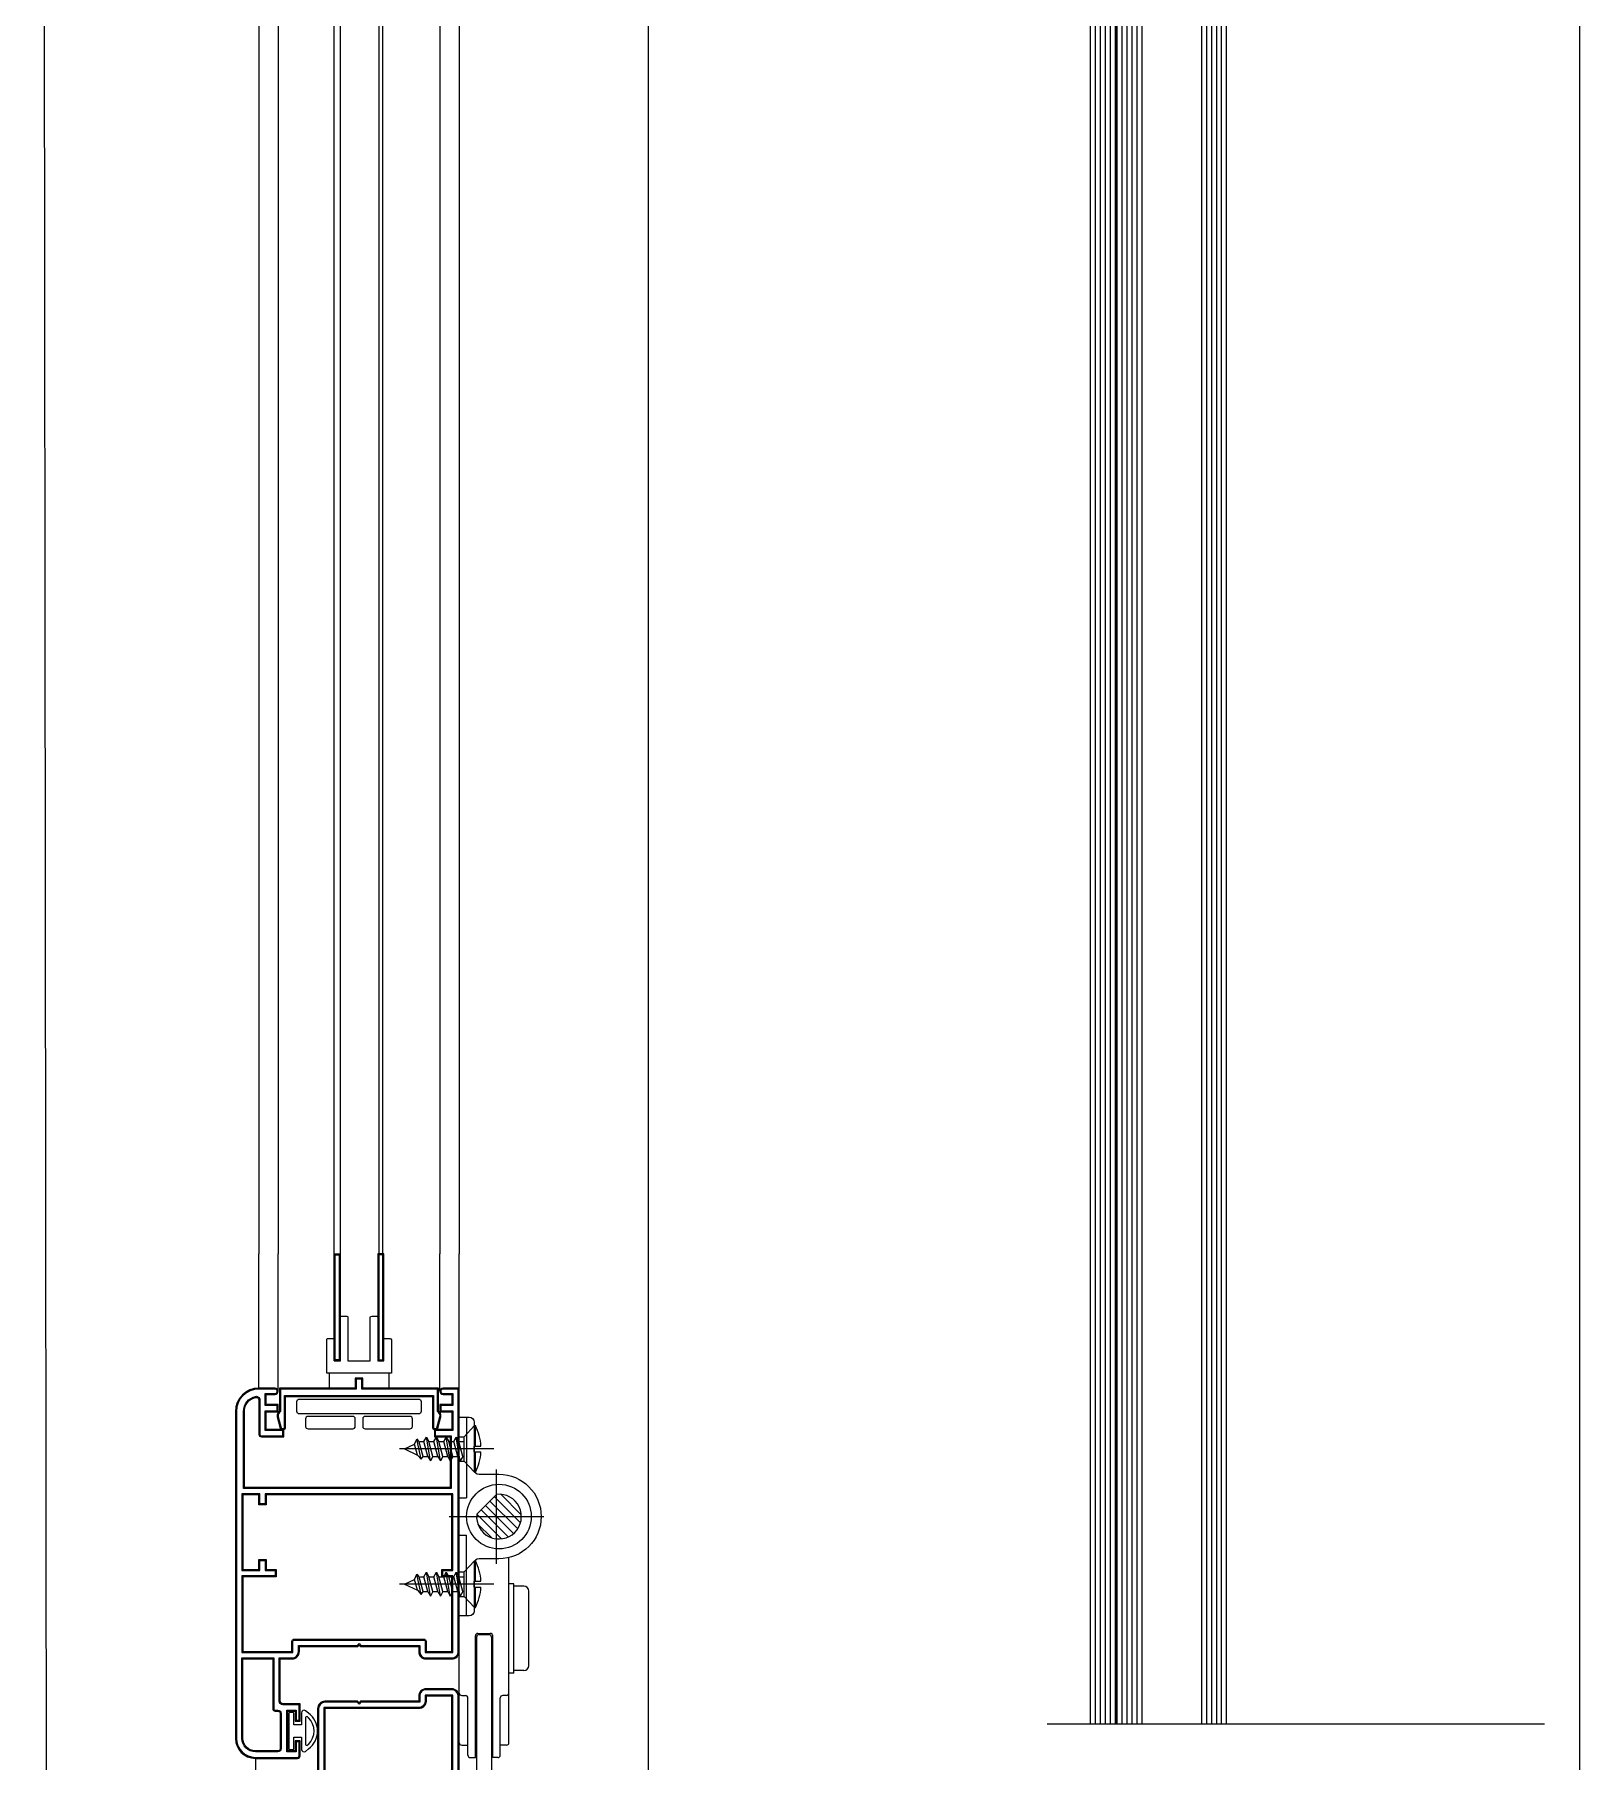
# Model space of a CAD drawing. Header units: millimetres. Extents: x 1251.1 to 1334.1, y 1577.6 to 1641.3.
# Drawn here: x 1311.1348 to 1311.4456, y 1618.2693 to 1618.6167 of the extents above; entities that cross this region are included whole.
import ezdxf

# ---------------------------------------------------------------- set-up
doc = ezdxf.new("R2010")
doc.units = ezdxf.units.MM
doc.linetypes.add('TRATTOPUNTO', pattern=[1, 0.5, -0.25, 0, -0.25])
for name, color, linetype in [('FINESTRA_finissime', 251, 'Continuous'), ('MONTANTI sezioni - windows structure section', 2, 'Continuous'), ('MURATURA', 140, 'Continuous')]:
    doc.layers.add(name, color=color, linetype=linetype)
doc.layers.add('PROIEZIONI finissime - fine lines', color=251, linetype='Continuous', lineweight=9)
doc.layers.add('TRATTEGGIO - hatch', color=252, linetype='Continuous', lineweight=20)
doc.layers.add('VETRATE sezioni - windows sections', color=7, linetype='Continuous', true_color=0x4d79ff)

# ---------------------------------------------------------------- blocks, each defined once
blk = doc.blocks.new('*X10')
at = {"color": 0}
for p, q in [((359.3648275959583, 274.5120138535726), (363.4919762077227, 278.639162465337)), ((359.8374116441786, 273.2168309488265), (365.09775321544, 278.4771725200879)), ((360.7212951206618, 272.3329474723433), (366.3101411133984, 277.9217934650799)), ((361.605178597145, 271.4490639958602), (367.2537434603975, 277.0976288591127)), ((362.4890620736281, 270.565180519377), (367.9447591065739, 276.0208775523227)), ((363.3729455501113, 269.6812970428938), (368.3248739252244, 274.6332254180068)), ((365.3812243825203, 269.9218089223364), (368.0821811389591, 272.6227656787752))]:
    blk.add_line(p, q, dxfattribs=at)

msp = doc.modelspace()

# ---------------------------------------------------------------- linework, layer by layer
at = {"layer": 'FINESTRA_finissime', "color": 145, "linetype": 'TRATTOPUNTO', "ltscale": 0.02}
msp.add_line((1311.438534064518, 1618.276753182248), (1311.291536629266, 1618.276753182248), dxfattribs=at)
at = {"layer": 'MONTANTI sezioni - windows structure section'}
for p, q in [((1311.195084852859, 1618.349888661751), (1311.195084852859, 1618.785554602494)), ((1311.196284852859, 1618.785554602494), (1311.196284852859, 1618.349888661751)), ((1311.204084852859, 1618.785754602494), (1311.204084852859, 1618.350088661751)), ((1311.204884852859, 1618.350088661751), (1311.204884852859, 1618.785754602494)), ((1311.195084852859, 1618.371388661751), (1311.196284852859, 1618.371388661751)), ((1311.195284852859, 1618.350088661751), (1311.195284852859, 1618.371188661751)), ((1311.195284852859, 1618.371188661751), (1311.196084852859, 1618.371188661751)), ((1311.196084852859, 1618.371188661751), (1311.196084852859, 1618.350088661751)), ((1311.203884852859, 1618.371388661751), (1311.203884852859, 1618.349888661751)), ((1311.205084852859, 1618.371388661751), (1311.203884852859, 1618.371388661751)), ((1311.204884852859, 1618.371188661751), (1311.204084852859, 1618.371188661751)), ((1311.205084852859, 1618.349888661751), (1311.205084852859, 1618.371388661751)), ((1311.196284852859, 1618.349888661751), (1311.195084852859, 1618.349888661751)), ((1311.196084852859, 1618.350088661751), (1311.195284852859, 1618.350088661751)), ((1311.203884852859, 1618.349888661751), (1311.205084852859, 1618.349888661751)), ((1311.204084852859, 1618.350088661751), (1311.204884852859, 1618.350088661751)), ((1311.194084852859, 1618.347388661751), (1311.194084852859, 1618.344388661751)), ((1311.206084852859, 1618.347388661751), (1311.206084852859, 1618.344388661751)), ((1311.221234852859, 1618.334588661751), (1311.223306256505, 1618.336830235564)), ((1311.221734852859, 1618.338538140718), (1311.221734852859, 1618.322288140718)), ((1311.223306256505, 1618.336830235564), (1311.223491576657, 1618.336830235564)), ((1311.223306256505, 1618.332738140718), (1311.223306256505, 1618.336830235564)), ((1311.223491576657, 1618.332738140718), (1311.223491576657, 1618.336830235564)), ((1311.209234852859, 1618.332138140718), (1311.21127220858, 1618.333088175293)), ((1311.209234852859, 1618.332138140718), (1311.211854026887, 1618.330916799811)), ((1311.21127220858, 1618.333088175293), (1311.211706863754, 1618.334145459755)), ((1311.211854026887, 1618.330916799811), (1311.21127220858, 1618.333088175293)), ((1311.211703262373, 1618.334166981972), (1311.212192497626, 1618.333517313123)), ((1311.212596689578, 1618.330076923314), (1311.211706863754, 1618.334145459755)), ((1311.212192497626, 1618.333517313123), (1311.21245161324, 1618.333638140718)), ((1311.212963969547, 1618.330638140718), (1311.212192497626, 1618.333517313123)), ((1311.21245161324, 1618.333638140718), (1311.213124845789, 1618.333638140718)), ((1311.213124845789, 1618.333638140718), (1311.213644461031, 1618.334538140718)), ((1311.213928693366, 1618.330638140718), (1311.213124845789, 1618.333638140718)), ((1311.213644461031, 1618.334538140718), (1311.214160121969, 1618.333638140718)), ((1311.214444354304, 1618.329738140718), (1311.213644461031, 1618.334538140718)), ((1311.214160121969, 1618.333638140718), (1311.215124845789, 1618.333638140718)), ((1311.214963969546, 1618.330638140718), (1311.214160121969, 1618.333638140718)), ((1311.215124845789, 1618.333638140718), (1311.215644461031, 1618.334538140718)), ((1311.215928693366, 1618.330638140718), (1311.215124845789, 1618.333638140718)), ((1311.215644461031, 1618.334538140718), (1311.216160121969, 1618.333638140718)), ((1311.216444354304, 1618.329738140718), (1311.215644461031, 1618.334538140718)), ((1311.216160121969, 1618.333638140718), (1311.217124845789, 1618.333638140718)), ((1311.216963969546, 1618.330638140718), (1311.216160121969, 1618.333638140718)), ((1311.217124845789, 1618.333638140718), (1311.217644461031, 1618.334538140718)), ((1311.217928693366, 1618.330638140718), (1311.217124845789, 1618.333638140718)), ((1311.217644461031, 1618.334538140718), (1311.218160121969, 1618.333638140718)), ((1311.218444354304, 1618.329738140718), (1311.217644461031, 1618.334538140718)), ((1311.218160121969, 1618.333638140718), (1311.219124845789, 1618.333638140718)), ((1311.218963969546, 1618.330638140718), (1311.218160121969, 1618.333638140718)), ((1311.219124845789, 1618.333638140718), (1311.219644461031, 1618.334538140718)), ((1311.219928693366, 1618.330638140718), (1311.219124845789, 1618.333638140718)), ((1311.219644461031, 1618.334538140718), (1311.220160121969, 1618.333638140718)), ((1311.220444354304, 1618.329738140718), (1311.219644461031, 1618.334538140718)), ((1311.220160121969, 1618.333638140718), (1311.221234852859, 1618.333638140718)), ((1311.220963969547, 1618.330638140718), (1311.220160121969, 1618.333638140718)), ((1311.220234852859, 1618.334588661751), (1311.221234852859, 1618.334588661751)), ((1311.221234852859, 1618.329687619686), (1311.221234852859, 1618.334588661751)), ((1311.223234852859, 1618.332738140718), (1311.224617190508, 1618.332738140718)), ((1311.223234852859, 1618.331538140718), (1311.223234852859, 1618.332738140718)), ((1311.211854026887, 1618.330916799811), (1311.212606195257, 1618.330062217332)), ((1311.212606195257, 1618.330062217332), (1311.212963969547, 1618.330638140718)), ((1311.212963969547, 1618.330638140718), (1311.213928693366, 1618.330638140718)), ((1311.213928693366, 1618.330638140718), (1311.214444354304, 1618.329738140718)), ((1311.214963969546, 1618.330638140718), (1311.214444354304, 1618.329738140718)), ((1311.214963969546, 1618.330638140718), (1311.215928693366, 1618.330638140718)), ((1311.215928693366, 1618.330638140718), (1311.216444354304, 1618.329738140718)), ((1311.216963969546, 1618.330638140718), (1311.216444354304, 1618.329738140718)), ((1311.216963969546, 1618.330638140718), (1311.217928693366, 1618.330638140718)), ((1311.217928693366, 1618.330638140718), (1311.218444354304, 1618.329738140718)), ((1311.218963969546, 1618.330638140718), (1311.218444354304, 1618.329738140718)), ((1311.218963969546, 1618.330638140718), (1311.219928693366, 1618.330638140718)), ((1311.219928693366, 1618.330638140718), (1311.220444354304, 1618.329738140718)), ((1311.220234852859, 1618.329687619686), (1311.221234852859, 1618.329687619686)), ((1311.220963969547, 1618.330638140718), (1311.220444354304, 1618.329738140718)), ((1311.220963969547, 1618.330638140718), (1311.221234852859, 1618.330638140718)), ((1311.221234852859, 1618.329687619686), (1311.223306256505, 1618.327446045872)), ((1311.223234852859, 1618.331538140718), (1311.224617190508, 1618.331538140718)), ((1311.223306256505, 1618.327446045872), (1311.223306256505, 1618.331538140718)), ((1311.223491576657, 1618.327446045872), (1311.223491576657, 1618.331538140718)), ((1311.223306256505, 1618.327446045872), (1311.223491576657, 1618.327446045872)), ((1311.220234852859, 1618.322288140718), (1311.221734852859, 1618.322288140718)), ((1311.220234852859, 1618.314788140718), (1311.221734852859, 1618.314788140718)), ((1311.221734852859, 1618.298538140718), (1311.221734852859, 1618.314788140718)), ((1311.221234852859, 1618.307388661751), (1311.223306256505, 1618.309630235564)), ((1311.223306256505, 1618.305538140718), (1311.223306256505, 1618.309630235564)), ((1311.223306256505, 1618.309630235564), (1311.223491576657, 1618.309630235564)), ((1311.223491576657, 1618.305538140718), (1311.223491576657, 1618.309630235564)), ((1311.209234852859, 1618.304938140718), (1311.21127220858, 1618.305888175293)), ((1311.209234852859, 1618.304938140718), (1311.211854026887, 1618.303716799811)), ((1311.21127220858, 1618.305888175293), (1311.211706863754, 1618.306945459755)), ((1311.211854026887, 1618.303716799811), (1311.21127220858, 1618.305888175293)), ((1311.211703262373, 1618.306966981972), (1311.212192497626, 1618.306317313123)), ((1311.212596689578, 1618.302876923314), (1311.211706863754, 1618.306945459755)), ((1311.212192497626, 1618.306317313123), (1311.21245161324, 1618.306438140718)), ((1311.212963969547, 1618.303438140718), (1311.212192497626, 1618.306317313123)), ((1311.21245161324, 1618.306438140718), (1311.213124845789, 1618.306438140718)), ((1311.213124845789, 1618.306438140718), (1311.213644461031, 1618.307338140718)), ((1311.213928693366, 1618.303438140718), (1311.213124845789, 1618.306438140718)), ((1311.213644461031, 1618.307338140718), (1311.214160121969, 1618.306438140718)), ((1311.214444354304, 1618.302538140718), (1311.213644461031, 1618.307338140718)), ((1311.214963969546, 1618.303438140718), (1311.214160121969, 1618.306438140718)), ((1311.214160121969, 1618.306438140718), (1311.215124845789, 1618.306438140718)), ((1311.215124845789, 1618.306438140718), (1311.215644461031, 1618.307338140718)), ((1311.215928693366, 1618.303438140718), (1311.215124845789, 1618.306438140718)), ((1311.215644461031, 1618.307338140718), (1311.216160121969, 1618.306438140718)), ((1311.216444354304, 1618.302538140718), (1311.215644461031, 1618.307338140718)), ((1311.216963969546, 1618.303438140718), (1311.216160121969, 1618.306438140718)), ((1311.216160121969, 1618.306438140718), (1311.217124845789, 1618.306438140718)), ((1311.217124845789, 1618.306438140718), (1311.217644461031, 1618.307338140718)), ((1311.217928693366, 1618.303438140718), (1311.217124845789, 1618.306438140718)), ((1311.218444354304, 1618.302538140718), (1311.217644461031, 1618.307338140718)), ((1311.217644461031, 1618.307338140718), (1311.218160121969, 1618.306438140718)), ((1311.218963969546, 1618.303438140718), (1311.218160121969, 1618.306438140718)), ((1311.218160121969, 1618.306438140718), (1311.219124845789, 1618.306438140718)), ((1311.219124845789, 1618.306438140718), (1311.219644461031, 1618.307338140718)), ((1311.219928693366, 1618.303438140718), (1311.219124845789, 1618.306438140718)), ((1311.220444354304, 1618.302538140718), (1311.219644461031, 1618.307338140718)), ((1311.219644461031, 1618.307338140718), (1311.220160121969, 1618.306438140718)), ((1311.220963969547, 1618.303438140718), (1311.220160121969, 1618.306438140718)), ((1311.220160121969, 1618.306438140718), (1311.221234852859, 1618.306438140718)), ((1311.220234852859, 1618.307388661751), (1311.221234852859, 1618.307388661751)), ((1311.221234852859, 1618.302487619686), (1311.221234852859, 1618.307388661751)), ((1311.223234852859, 1618.304338140718), (1311.223234852859, 1618.305538140718)), ((1311.223234852859, 1618.305538140718), (1311.224617190508, 1618.305538140718)), ((1311.223234852859, 1618.304338140718), (1311.224617190508, 1618.304338140718)), ((1311.223306256505, 1618.300246045872), (1311.223306256505, 1618.304338140718)), ((1311.223491576657, 1618.300246045872), (1311.223491576657, 1618.304338140718)), ((1311.211854026887, 1618.303716799811), (1311.212606195257, 1618.302862217332)), ((1311.212606195257, 1618.302862217332), (1311.212963969547, 1618.303438140718)), ((1311.212963969547, 1618.303438140718), (1311.213928693366, 1618.303438140718)), ((1311.213928693366, 1618.303438140718), (1311.214444354304, 1618.302538140718)), ((1311.214963969546, 1618.303438140718), (1311.214444354304, 1618.302538140718)), ((1311.214963969546, 1618.303438140718), (1311.215928693366, 1618.303438140718)), ((1311.215928693366, 1618.303438140718), (1311.216444354304, 1618.302538140718)), ((1311.216963969546, 1618.303438140718), (1311.216444354304, 1618.302538140718)), ((1311.216963969546, 1618.303438140718), (1311.217928693366, 1618.303438140718)), ((1311.217928693366, 1618.303438140718), (1311.218444354304, 1618.302538140718)), ((1311.218963969546, 1618.303438140718), (1311.218444354304, 1618.302538140718)), ((1311.218963969546, 1618.303438140718), (1311.219928693366, 1618.303438140718)), ((1311.219928693366, 1618.303438140718), (1311.220444354304, 1618.302538140718)), ((1311.220234852859, 1618.302487619686), (1311.221234852859, 1618.302487619686)), ((1311.220963969547, 1618.303438140718), (1311.220444354304, 1618.302538140718)), ((1311.220963969547, 1618.303438140718), (1311.221234852859, 1618.303438140718)), ((1311.221234852859, 1618.302487619686), (1311.223306256505, 1618.300246045872)), ((1311.220234852859, 1618.273038140718), (1311.220234852859, 1618.299038140718)), ((1311.223306256505, 1618.300246045872), (1311.223491576657, 1618.300246045872)), ((1311.179234852859, 1618.269888661751), (1311.179234852859, 1618.263888661751))]:
    msp.add_line(p, q, dxfattribs=at)
for points in [[(1311.196334852859, 1618.358588661751, -0.4142135623730951), (1311.196634852859, 1618.358888661751), (1311.197534852859, 1618.358888661751, -0.4142135623730979), (1311.197834852859, 1618.358588661751), (1311.197834852859, 1618.349888661751), (1311.202334852859, 1618.349888661751), (1311.202334852859, 1618.358588661751, -0.4142135623730917), (1311.202634852859, 1618.358888661751), (1311.203534852859, 1618.358888661751, -0.4142135623730979), (1311.203834852859, 1618.358588661751), (1311.203834852859, 1618.349888661751), (1311.205084852859, 1618.349888661751), (1311.205084852859, 1618.354088661751, -0.4142135623730974), (1311.205384852859, 1618.354388661751), (1311.206284852859, 1618.354388661751, -0.4142135623730921), (1311.206584852859, 1618.354088661751), (1311.206584852859, 1618.347388661751), (1311.193584852859, 1618.347388661751), (1311.193584852859, 1618.354088661751, -0.4142135623730951), (1311.193884852859, 1618.354388661751), (1311.194784852859, 1618.354388661751, -0.4142135623730951), (1311.195084852859, 1618.354088661751), (1311.195084852859, 1618.349888661751), (1311.196334852859, 1618.349888661751)], [(1311.184525831207, 1618.336088661751), (1311.184984852859, 1618.336088661751, 0.4142135623730843), (1311.185284852859, 1618.336388661751), (1311.185284852859, 1618.342688661751), (1311.214884852859, 1618.342688661751), (1311.214884852859, 1618.336388661751, 0.4142135623730843), (1311.215184852859, 1618.336088661751), (1311.215643874512, 1618.336088661751, 0.3394542588633662), (1311.21593365226, 1618.336311016037), (1311.21654052223, 1618.338575885599, 0.2679491924311567), (1311.216281703185, 1618.339541811426), (1311.216084852859, 1618.339738661751), (1311.216084852859, 1618.344388661751), (1311.200834852859, 1618.344388661751), (1311.200834852859, 1618.346388661751), (1311.199334852859, 1618.346388661751), (1311.199334852859, 1618.344388661751), (1311.184084852859, 1618.344388661751), (1311.184084852859, 1618.339738661751), (1311.183888002534, 1618.339541811426, 0.2679491924311567), (1311.183629183489, 1618.338575885599), (1311.184236053459, 1618.336311016037, 0.3394542588633662)], [(1311.184525831207, 1618.336288661751), (1311.184984852859, 1618.336288661751, 0.4142135623731616), (1311.185084852859, 1618.336388661751), (1311.185084852859, 1618.342888661751), (1311.215084852859, 1618.342888661751), (1311.215084852859, 1618.336388661751, 0.4142135623731618), (1311.215184852859, 1618.336288661751), (1311.215643874512, 1618.336288661751, 0.3394542588634982), (1311.215740467095, 1618.336362779846), (1311.216347337064, 1618.338627649408, 0.2679491924311567), (1311.216140281829, 1618.339400390069), (1311.215884852859, 1618.339655819038), (1311.215884852859, 1618.344188661751), (1311.200634852859, 1618.344188661751), (1311.200634852859, 1618.346188661751), (1311.199534852859, 1618.346188661751), (1311.199534852859, 1618.344188661751), (1311.184284852859, 1618.344188661751), (1311.184284852859, 1618.339655819038), (1311.18402942389, 1618.339400390069, 0.2679491924311512), (1311.183822368654, 1618.338627649408), (1311.184429238624, 1618.336362779846, 0.339454258863412)], [(1311.187734852859, 1618.269888661751, 0.4142135623730951), (1311.188234852859, 1618.270388661751), (1311.188234852859, 1618.273388661751), (1311.187234852859, 1618.273388661751), (1311.187234852859, 1618.271388661751), (1311.185734852859, 1618.271388661751), (1311.185734852859, 1618.279388661751), (1311.187234852859, 1618.279388661751), (1311.187234852859, 1618.277388661751), (1311.188234852859, 1618.277388661751), (1311.188234852859, 1618.280888661751), (1311.184734852859, 1618.280888661751, -0.4142135623730951), (1311.184234852859, 1618.281388661751), (1311.184234852859, 1618.289888661751), (1311.186584852859, 1618.289888661751, 0.4142135623730951), (1311.188084852859, 1618.291388661751), (1311.188084852859, 1618.292388661751), (1311.199784852859, 1618.292388661751), (1311.200084852859, 1618.292688661751), (1311.200384852859, 1618.292388661751), (1311.212084852859, 1618.292388661751), (1311.212084852859, 1618.291388661751, 0.4142135623730951), (1311.213584852859, 1618.289888661751), (1311.218734852859, 1618.289888661751, 0.4142135623730951), (1311.220234852859, 1618.291388661751), (1311.220234852859, 1618.344388661751), (1311.216984852859, 1618.344388661751, 1), (1311.216984852859, 1618.343088661751), (1311.218734852859, 1618.343088661751), (1311.218734852859, 1618.341088661751), (1311.216334852859, 1618.341088661751), (1311.216334852859, 1618.339588661751), (1311.218734852859, 1618.339588661751), (1311.218734852859, 1618.336088661751), (1311.215234852859, 1618.336088661751), (1311.215234852859, 1618.334588661751), (1311.218434852859, 1618.334588661751), (1311.218434852859, 1618.324388661751), (1311.177034852859, 1618.324388661751), (1311.177034852859, 1618.339688661751, -0.3539972922353375), (1311.179330686193, 1618.342525029611, -0.4771078284050197), (1311.179934852859, 1618.34203600067), (1311.179934852859, 1618.335088661751, 0.4142135623730951), (1311.180434852859, 1618.334588661751), (1311.184934852859, 1618.334588661751), (1311.184934852859, 1618.336088661751), (1311.181434852859, 1618.336088661751), (1311.181434852859, 1618.339588661751), (1311.183834852859, 1618.339588661751), (1311.183834852859, 1618.341088661751), (1311.181434852859, 1618.341088661751), (1311.181434852859, 1618.343088661751), (1311.183184852859, 1618.343088661751, 1), (1311.183184852859, 1618.344388661751), (1311.179934852859, 1618.344388661751, 0.4142135623730951), (1311.175234852859, 1618.339688661751), (1311.175234852859, 1618.273888661751, 0.414213562373093), (1311.179234852859, 1618.269888661751)], [(1311.187734852859, 1618.270088661751, 0.4142135623731173), (1311.188034852859, 1618.270388661751), (1311.188034852859, 1618.273188661751), (1311.187434852859, 1618.273188661751), (1311.187434852859, 1618.271188661751), (1311.185534852859, 1618.271188661751), (1311.185534852859, 1618.279588661751), (1311.187434852859, 1618.279588661751), (1311.187434852859, 1618.277588661751), (1311.188034852859, 1618.277588661751), (1311.188034852859, 1618.280688661751), (1311.184734852859, 1618.280688661751, -0.4142135623730856), (1311.184034852859, 1618.281388661751), (1311.184034852859, 1618.290088661751), (1311.186584852859, 1618.290088661751, 0.4142135623731002), (1311.187884852859, 1618.291388661751), (1311.187884852859, 1618.292588661751), (1311.199702010147, 1618.292588661751), (1311.200084852859, 1618.292971504463), (1311.200467695572, 1618.292588661751), (1311.212284852859, 1618.292588661751), (1311.212284852859, 1618.291388661751, 0.4142135623731002), (1311.213584852859, 1618.290088661751), (1311.218734852859, 1618.290088661751, 0.4142135623731002), (1311.220034852859, 1618.291388661751), (1311.220034852859, 1618.344188661751), (1311.216984852859, 1618.344188661751, 1), (1311.216984852859, 1618.343288661751), (1311.218934852859, 1618.343288661751), (1311.218934852859, 1618.340888661751), (1311.216534852859, 1618.340888661751), (1311.216534852859, 1618.339788661751), (1311.218934852859, 1618.339788661751), (1311.218934852859, 1618.335888661751), (1311.215434852859, 1618.335888661751), (1311.215434852859, 1618.334788661751), (1311.218634852859, 1618.334788661751), (1311.218634852859, 1618.324188661751), (1311.176834852859, 1618.324188661751), (1311.176834852859, 1618.339688661751, -0.3539972922353369), (1311.179289019526, 1618.342720641187, -0.4771078284050183), (1311.180134852859, 1618.34203600067), (1311.180134852859, 1618.335088661751, 0.4142135623731173), (1311.180434852859, 1618.334788661751), (1311.184734852859, 1618.334788661751), (1311.184734852859, 1618.335888661751), (1311.181234852859, 1618.335888661751), (1311.181234852859, 1618.339788661751), (1311.183634852859, 1618.339788661751), (1311.183634852859, 1618.340888661751), (1311.181234852859, 1618.340888661751), (1311.181234852859, 1618.343288661751), (1311.183184852859, 1618.343288661751, 1), (1311.183184852859, 1618.344188661751), (1311.179934852859, 1618.344188661751, 0.4142135623730965), (1311.175434852859, 1618.339688661751), (1311.175434852859, 1618.273888661751, 0.4142135623730968), (1311.179234852859, 1618.270088661751)], [(1311.212084852859, 1618.342188661751, -0.4142135623730965), (1311.212584852859, 1618.341688661751), (1311.212584852859, 1618.339688661751, -0.4142135623730951), (1311.212084852859, 1618.339188661751), (1311.188084852859, 1618.339188661751, -0.4142135623730948), (1311.187584852859, 1618.339688661751), (1311.187584852859, 1618.341688661751, -0.4142135623730954), (1311.188084852859, 1618.342188661751)], [(1311.198834852859, 1618.336188661751, 0.4142135623730958), (1311.199334852859, 1618.336688661751), (1311.199334852859, 1618.338188661751, 0.4142135623730943), (1311.198834852859, 1618.338688661751), (1311.189834852859, 1618.338688661751, 0.4142135623730958), (1311.189334852859, 1618.338188661751), (1311.189334852859, 1618.336688661751, 0.4142135623730943), (1311.189834852859, 1618.336188661751)], [(1311.210334852859, 1618.336188661751, 0.4142135623730951), (1311.210834852859, 1618.336688661751), (1311.210834852859, 1618.338188661751, 0.4142135623730951), (1311.210334852859, 1618.338688661751), (1311.201334852859, 1618.338688661751, 0.4142135623730945), (1311.200834852859, 1618.338188661751), (1311.200834852859, 1618.336688661751, 0.4142135623730951), (1311.201334852859, 1618.336188661751)], [(1311.228234852859, 1618.327038140718, -0.9999999999999901), (1311.228234852859, 1618.310038140718), (1311.224234852859, 1618.310038140718, 0.4142135623730951), (1311.223234852859, 1618.309038140718), (1311.223234852859, 1618.299538140718, -0.4142135623730951), (1311.222234852859, 1618.298538140718), (1311.220234852859, 1618.298538140718), (1311.220234852859, 1618.338538140718), (1311.222234852859, 1618.338538140718, -0.4142135623730951), (1311.223234852859, 1618.337538140718), (1311.223234852859, 1618.328038140718, 0.4142135623730951), (1311.224234852859, 1618.327038140718)], [(1311.176534852859, 1618.306588661751), (1311.176534852859, 1618.291188661751), (1311.186784852859, 1618.291188661751), (1311.186784852859, 1618.293388661751, -0.4142135623731173), (1311.187084852859, 1618.293688661751), (1311.213084852859, 1618.293688661751, -0.4142135623731173), (1311.213384852859, 1618.293388661751), (1311.213384852859, 1618.291188661751), (1311.218934852859, 1618.291188661751), (1311.218934852859, 1618.306588661751), (1311.216934852859, 1618.306588661751), (1311.216934852859, 1618.307688661751), (1311.218934852859, 1618.307688661751), (1311.218934852859, 1618.323088661751), (1311.181234852859, 1618.323088661751), (1311.181234852859, 1618.321088661751), (1311.180134852859, 1618.321088661751), (1311.180134852859, 1618.323088661751), (1311.176534852859, 1618.323088661751), (1311.176534852859, 1618.307688661751), (1311.180134852859, 1618.307688661751), (1311.180134852859, 1618.309688661751), (1311.181234852859, 1618.309688661751), (1311.181234852859, 1618.307688661751), (1311.183234852859, 1618.307688661751), (1311.183234852859, 1618.306588661751)], [(1311.176734852859, 1618.306388661751), (1311.176734852859, 1618.291388661751), (1311.186584852859, 1618.291388661751), (1311.186584852859, 1618.293388661751, -0.4142135623730956), (1311.187084852859, 1618.293888661751), (1311.213084852859, 1618.293888661751, -0.4142135623730951), (1311.213584852859, 1618.293388661751), (1311.213584852859, 1618.291388661751), (1311.218734852859, 1618.291388661751), (1311.218734852859, 1618.306388661751), (1311.216734852859, 1618.306388661751), (1311.216734852859, 1618.307888661751), (1311.218734852859, 1618.307888661751), (1311.218734852859, 1618.322888661751), (1311.181434852859, 1618.322888661751), (1311.181434852859, 1618.320888661751), (1311.179934852859, 1618.320888661751), (1311.179934852859, 1618.322888661751), (1311.176734852859, 1618.322888661751), (1311.176734852859, 1618.307888661751), (1311.179934852859, 1618.307888661751), (1311.179934852859, 1618.309888661751), (1311.181434852859, 1618.309888661751), (1311.181434852859, 1618.307888661751), (1311.183434852859, 1618.307888661751), (1311.183434852859, 1618.306388661751)], [(1311.227759979125, 1618.323013014452), (1311.223759979125, 1618.319013014452, 2.828427124730204)], [(1311.179234852859, 1618.271188661751, -0.4142135623731018), (1311.176534852859, 1618.273888661751), (1311.176534852859, 1618.290088661751), (1311.182934852859, 1618.290088661751), (1311.182934852859, 1618.279888661751, 0.4142135623731173), (1311.183234852859, 1618.279588661751), (1311.183734852859, 1618.279588661751, -0.4142135623730856), (1311.184434852859, 1618.278888661751), (1311.184434852859, 1618.271888661751, -0.4142135623730856), (1311.183734852859, 1618.271188661751)], [(1311.179234852859, 1618.271388661751, -0.4142135623731018), (1311.176734852859, 1618.273888661751), (1311.176734852859, 1618.289888661751), (1311.182734852859, 1618.289888661751), (1311.182734852859, 1618.279888661751, 0.4142135623730943), (1311.183234852859, 1618.279388661751), (1311.183734852859, 1618.279388661751, -0.4142135623730951), (1311.184234852859, 1618.278888661751), (1311.184234852859, 1618.271888661751, -0.4142135623730951), (1311.183734852859, 1618.271388661751)], [(1311.213384852859, 1618.282588661751), (1311.213384852859, 1618.281388661751, -0.4142135623731002), (1311.212084852859, 1618.280088661751), (1311.193034852859, 1618.280088661751), (1311.193034852859, 1618.263888661751, -0.4142135623731002), (1311.191734852859, 1618.262588661751), (1311.189634852859, 1618.262588661751), (1311.189634852859, 1618.242988661751), (1311.210534852859, 1618.242988661751), (1311.210534852859, 1618.249888661751, -0.4142135623731002), (1311.211834852859, 1618.251188661751), (1311.218934852859, 1618.251188661751), (1311.218934852859, 1618.282588661751)], [(1311.213584852859, 1618.282388661751), (1311.213584852859, 1618.281388661751, -0.4142135623730951), (1311.212084852859, 1618.279888661751), (1311.193234852859, 1618.279888661751), (1311.193234852859, 1618.263888661751, -0.4142135623730951), (1311.191734852859, 1618.262388661751), (1311.189834852859, 1618.262388661751), (1311.189834852859, 1618.243188661751), (1311.210334852859, 1618.243188661751), (1311.210334852859, 1618.249888661751, -0.4142135623730951), (1311.211834852859, 1618.251388661751), (1311.218734852859, 1618.251388661751), (1311.218734852859, 1618.282388661751)], [(1311.186184852859, 1618.279138661751, 0.4142135623730951), (1311.185984852859, 1618.278938661751), (1311.185984852859, 1618.271838661751, 0.4142135623731367), (1311.186184852859, 1618.271638661751), (1311.186784852859, 1618.271638661751, 0.4142135623731367), (1311.186984852859, 1618.271838661751), (1311.186984852859, 1618.274138661751), (1311.188484852859, 1618.274138661751), (1311.188484852859, 1618.271701161751, 0.6180339887499421), (1311.189284852859, 1618.271301161751), (1311.189934852859, 1618.271788661751, 0.4999999999999171), (1311.189934852859, 1618.278988661751), (1311.189284852859, 1618.279476161751, 0.618033988749942), (1311.188484852859, 1618.279076161751), (1311.188484852859, 1618.276638661751), (1311.186984852859, 1618.276638661751), (1311.186984852859, 1618.278938661751, 0.4142135623731367), (1311.186784852859, 1618.279138661751)], [(1311.189925623726, 1618.278071897138), (1311.189797282138, 1618.278200599154, 0.6686858171756838), (1311.189284852859, 1618.277988764782), (1311.189284852859, 1618.27278855872, 0.6686858171756858), (1311.189797282138, 1618.272576724347), (1311.189925623726, 1618.272705426364, 0.4133924061999673)]]:
    msp.add_lwpolyline(points, format="xyb", close=True, dxfattribs=at)
for points in [[(1311.220234852859, 1618.251388661751), (1311.220234852859, 1618.282388661751, 0.4142135623730951), (1311.218734852859, 1618.283888661751), (1311.213584852859, 1618.283888661751, 0.4142135623730984), (1311.212084852859, 1618.282388661751), (1311.212084852859, 1618.281388661751), (1311.200384852859, 1618.281388661751), (1311.200084852859, 1618.281088661751), (1311.199784852859, 1618.281388661751), (1311.193234852859, 1618.281388661751, 0.4142135623730951), (1311.191734852859, 1618.279888661751), (1311.191734852859, 1618.263888661751)], [(1311.220034852859, 1618.251388661751), (1311.220034852859, 1618.282388661751, 0.4142135623731001), (1311.218734852859, 1618.283688661751), (1311.213584852859, 1618.283688661751, 0.4142135623731002), (1311.212284852859, 1618.282388661751), (1311.212284852859, 1618.281188661751), (1311.200467695572, 1618.281188661751), (1311.200084852859, 1618.280805819039), (1311.199702010147, 1618.281188661751), (1311.193234852859, 1618.281188661751, 0.4142135623731002), (1311.191934852859, 1618.279888661751), (1311.191934852859, 1618.263688661751)]]:
    msp.add_lwpolyline(points, format="xyb", dxfattribs=at)
msp.add_circle((1311.228234852859, 1618.318538140718), 0.006499999999999994, dxfattribs=at)
for centre, start, end in [((1311.214434852859, 1618.332138140718), 3.372286683404805, 27.38770753050987), ((1311.214434852859, 1618.332138140718), 332.6122924694901, 356.6277133165692), ((1311.214434852859, 1618.304938140718), 3.372286683404805, 27.38770753050987), ((1311.214434852859, 1618.304938140718), 332.6122924694901, 356.6277133165692)]:
    msp.add_arc(centre, 0.0102, start, end, dxfattribs=at)
at = {"layer": 'MURATURA'}
for p, q in [((1311.134810754882, 1620.451261697454), (1311.138794373603, 1616.677847511319)), ((1311.445591506608, 1620.451261697454), (1311.445591506608, 1610.451261697454))]:
    msp.add_line(p, q, dxfattribs=at)
at = {"layer": 'PROIEZIONI finissime - fine lines'}
for p, q in [((1311.258234852859, 1618.867054602494), (1311.258234852859, 1617.667054602494)), ((1311.179934852859, 1618.805554602494), (1311.179934852859, 1618.371388661751)), ((1311.183834852859, 1618.806204602494), (1311.183834852859, 1618.371388661751)), ((1311.216334852859, 1618.806204602494), (1311.216334852859, 1618.371388661751)), ((1311.220234852859, 1618.805554602494), (1311.220234852859, 1618.371388661751)), ((1311.179934852859, 1618.344388661751), (1311.179934852859, 1618.371388661751)), ((1311.183834852859, 1618.343738661751), (1311.183834852859, 1618.371388661751)), ((1311.216334852859, 1618.343738661751), (1311.216334852859, 1618.371388661751)), ((1311.220234852859, 1618.344388661751), (1311.220234852859, 1618.371388661751)), ((1311.227234852859, 1618.332138140718), (1311.208234852859, 1618.332138140718)), ((1311.227734852859, 1618.309038140718), (1311.227734852859, 1618.328038140718)), ((1311.218234852859, 1618.318538140718), (1311.237234852859, 1618.318538140718)), ((1311.230234852859, 1618.273038140718), (1311.230234852859, 1618.310276784897)), ((1311.227234852859, 1618.304938140718), (1311.208234852859, 1618.304938140718)), ((1311.231234852859, 1618.305038140718), (1311.230234852859, 1618.305038140718)), ((1311.231234852859, 1618.287038140718), (1311.231234852859, 1618.305038140718)), ((1311.233234852859, 1618.304538140718), (1311.231234852859, 1618.304538140718)), ((1311.234234852859, 1618.288538140718), (1311.234234852859, 1618.303538140718)), ((1311.223484852859, 1618.270038140718), (1311.223484852859, 1618.294538140718)), ((1311.223734852859, 1618.294288140718), (1311.223734852859, 1618.225538140718)), ((1311.223984852859, 1618.295038140718), (1311.226484852859, 1618.295038140718)), ((1311.224234852859, 1618.294788140718), (1311.226234852859, 1618.294788140718)), ((1311.226734852859, 1618.294288140718), (1311.226734852859, 1618.225538140718)), ((1311.226984852859, 1618.270038140718), (1311.226984852859, 1618.294538140718)), ((1311.231234852859, 1618.287038140718), (1311.230234852859, 1618.287038140718)), ((1311.233234852859, 1618.287538140718), (1311.231234852859, 1618.287538140718)), ((1311.220734852859, 1618.282538140718), (1311.221484852859, 1618.282538140718)), ((1311.221984852859, 1618.270538140718), (1311.221984852859, 1618.282038140718)), ((1311.228484852859, 1618.270538140718), (1311.228484852859, 1618.282038140718)), ((1311.229734852859, 1618.282538140718), (1311.228984852859, 1618.282538140718)), ((1311.220734852859, 1618.272538140718), (1311.221984852859, 1618.272538140718)), ((1311.222484852859, 1618.270038140718), (1311.223484852859, 1618.270038140718)), ((1311.227984852859, 1618.270038140718), (1311.226984852859, 1618.270038140718)), ((1311.229734852859, 1618.272538140718), (1311.228484852859, 1618.272538140718))]:
    msp.add_line(p, q, dxfattribs=at)
for centre, radius, start, end in [((1311.233234852859, 1618.303538140718), 0.000999999999999999, 0, 90), ((1311.223984852859, 1618.294538140718), 0.0004999999999999995, 90, 180), ((1311.224234852859, 1618.294288140718), 0.0004999999999999995, 90, 180), ((1311.226234852859, 1618.294288140718), 0.0004999999999999995, 0, 90), ((1311.226484852859, 1618.294538140718), 0.0004999999999999995, 0, 90), ((1311.233234852859, 1618.288538140718), 0.000999999999999999, 270, 0), ((1311.220734852859, 1618.283038140718), 0.0004999999999999995, 180, 270), ((1311.221484852859, 1618.282038140718), 0.0004999999999999995, 0, 90), ((1311.228984852859, 1618.282038140718), 0.0004999999999999995, 90, 180), ((1311.229734852859, 1618.283038140718), 0.0004999999999999995, 270, 0), ((1311.220734852859, 1618.273038140718), 0.0004999999999999995, 180, 270), ((1311.229734852859, 1618.273038140718), 0.0004999999999999995, 270, 0), ((1311.222484852859, 1618.270538140718), 0.0004999999999999995, 180, 270), ((1311.227984852859, 1618.270538140718), 0.0004999999999999995, 270, 0)]:
    msp.add_arc(centre, radius, start, end, dxfattribs=at)
at = {"layer": 'VETRATE sezioni - windows sections', "linetype": 'Continuous'}
for p, q in [((1311.347234829969, 1618.276753182248), (1311.347234829969, 1618.815311151564)), ((1311.348232681969, 1618.276748894248), (1311.348232681969, 1618.815806863564)), ((1311.349232681969, 1618.276748894248), (1311.349232681969, 1618.815806863564)), ((1311.350232681969, 1618.276748894248), (1311.350232681969, 1618.815806863564)), ((1311.351232681969, 1618.276748894248), (1311.351232681969, 1618.815806863564)), ((1311.352232681969, 1618.276748894248), (1311.352232681969, 1618.815806863564)), ((1311.352422681969, 1618.276748894248), (1311.352422681969, 1618.815806863564)), ((1311.352612681969, 1618.276748894248), (1311.352612681969, 1618.815806863564)), ((1311.353612681969, 1618.276748894248), (1311.353612681969, 1618.815806863564)), ((1311.354612681969, 1618.276748894248), (1311.354612681969, 1618.815806863564)), ((1311.355612681969, 1618.276748894248), (1311.355612681969, 1618.815806863564)), ((1311.356612681969, 1618.276748894248), (1311.356612681969, 1618.815806863564)), ((1311.357612681969, 1618.276748894248), (1311.357612681969, 1618.815311151564)), ((1311.369612681969, 1618.276753182248), (1311.369612681969, 1618.815311151564)), ((1311.370612681969, 1618.276753182248), (1311.370612681969, 1618.815811151565)), ((1311.371612681969, 1618.276753182248), (1311.371612681969, 1618.815811151565)), ((1311.372612681969, 1618.276753182248), (1311.372612681969, 1618.815811151565)), ((1311.373612681969, 1618.276753182248), (1311.373612681969, 1618.815811151565)), ((1311.374612681969, 1618.276753182248), (1311.374612681969, 1618.815311151564))]:
    msp.add_line(p, q, dxfattribs=at)

# ---------------------------------------------------------------- block references
at = {"layer": 'TRATTEGGIO - hatch', "xscale": 0.0009999999999763531, "yscale": 0.0009999999999763531, "zscale": 0.0009999999999763531, "rotation": 270}
msp.add_blockref('*X10', (1310.95408138383, 1618.682388661751), dxfattribs=at)

doc.saveas('drawing.dxf')
